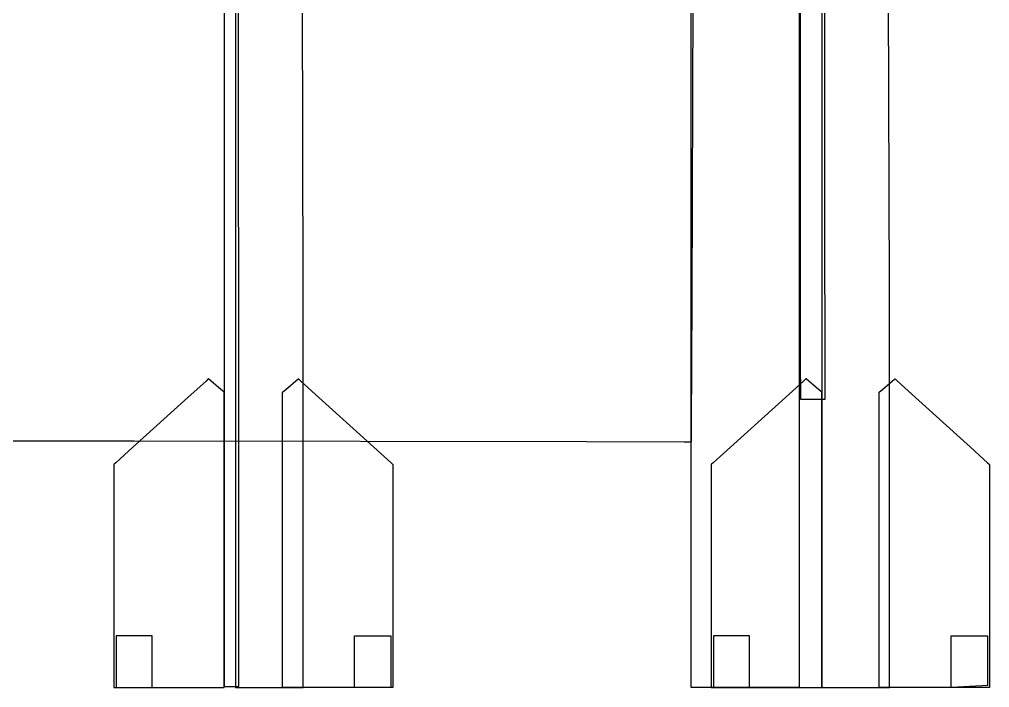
# Model space of a CAD drawing. Extents: x 0.4 to 20.4, y 0.5 to 29.7.
# Drawn here: x 17.376 to 20.364, y 7.255 to 9.314 of the extents above; entities that cross this region are included whole.
import ezdxf

# ---------------------------------------------------------------- set-up
doc = ezdxf.new("R2010")
doc.units = 0

msp = doc.modelspace()

# ---------------------------------------------------------------- linework, layer by layer
at = {"layer": 'Layer 1', "color": 7, "linetype": 'CONTINUOUS'}
for p, q in [((18.249917, 8.484078), (18.237762, 13.007052)), ((20.055476, 8.484078), (20.043321, 13.007052)), ((18.041586, 12.555608), (18.041586, 7.268563)), ((19.847145, 12.555608), (19.847145, 7.268563)), ((18.051464, 7.966544), (18.048531, 12.115838)), ((19.857023, 8.720792), (19.85409, 12.101948)), ((19.778199, 11.518846), (19.781041, 8.26297)), ((19.777696, 11.434338), (19.777696, 7.415961)), ((18.006862, 11.407491), (18.006862, 7.404969)), ((19.444358, 7.770712), (19.444358, 10.813189)), ((19.447516, 8.454235), (19.452338, 9.735705)), ((19.857466, 8.20997), (19.857023, 8.720792)), ((18.249917, 7.401217), (18.249917, 8.484078)), ((20.055476, 7.401217), (20.055476, 8.484078)), ((19.446032, 8.059607), (19.447516, 8.454235)), ((19.781041, 8.26297), (19.78114, 8.149269)), ((17.950707, 8.199284), (17.894971, 8.148856)), ((17.956548, 8.204568), (17.950707, 8.199284)), ((17.957931, 8.205819), (17.956548, 8.204568)), ((17.958212, 8.206074), (17.957931, 8.205819)), ((17.958239, 8.206098), (17.958212, 8.206074)), ((17.958245, 8.206104), (17.958239, 8.206098)), ((17.958247, 8.206105), (17.958245, 8.206104)), ((17.958248, 8.206106), (17.958247, 8.206106)), ((17.958247, 8.206106), (17.958247, 8.206105)), ((17.958248, 8.206106), (17.958248, 8.206106)), ((17.958248, 8.206106), (17.958248, 8.206106)), ((17.996315, 8.173477), (17.958248, 8.206106)), ((18.196684, 8.173477), (18.234752, 8.206106)), ((18.234752, 8.206106), (18.234752, 8.206106)), ((18.234752, 8.206106), (18.234752, 8.206106)), ((18.234752, 8.206106), (18.234752, 8.206106)), ((18.234752, 8.206106), (18.234752, 8.206105)), ((18.234752, 8.206105), (18.234754, 8.206104)), ((18.234754, 8.206104), (18.23476, 8.206098)), ((18.23476, 8.206098), (18.234787, 8.206074)), ((18.234787, 8.206074), (18.235068, 8.205819)), ((18.235068, 8.205819), (18.236452, 8.204568)), ((18.236452, 8.204568), (18.242292, 8.199284)), ((18.242292, 8.199284), (18.298028, 8.148856)), ((19.790991, 8.199284), (19.735255, 8.148856)), ((19.796831, 8.204568), (19.790991, 8.199284)), ((19.798214, 8.205819), (19.796831, 8.204568)), ((19.798496, 8.206074), (19.798214, 8.205819)), ((19.798522, 8.206098), (19.798496, 8.206074)), ((19.798529, 8.206104), (19.798522, 8.206098)), ((19.798531, 8.206105), (19.798529, 8.206104)), ((19.798531, 8.206106), (19.798531, 8.206106)), ((19.798531, 8.206106), (19.798531, 8.206106)), ((19.798531, 8.206106), (19.798531, 8.206106)), ((19.798531, 8.206106), (19.798531, 8.206105)), ((19.836599, 8.173477), (19.798531, 8.206106)), ((19.85751, 8.158424), (19.857466, 8.20997)), ((20.034227, 8.173477), (20.072295, 8.206106)), ((20.072295, 8.206106), (20.072295, 8.206106)), ((20.072295, 8.206106), (20.072295, 8.206106)), ((20.072295, 8.206106), (20.072295, 8.206106)), ((20.072295, 8.206106), (20.072295, 8.206105)), ((20.072295, 8.206105), (20.072297, 8.206104)), ((20.072297, 8.206104), (20.072304, 8.206098)), ((20.072304, 8.206098), (20.07233, 8.206074)), ((20.07233, 8.206074), (20.072612, 8.205819)), ((20.072612, 8.205819), (20.073995, 8.204568)), ((20.073995, 8.204568), (20.079835, 8.199284)), ((20.079835, 8.199284), (20.135568, 8.148856)), ((18.005605, 8.165514), (17.996315, 8.173477)), ((18.006578, 8.164679), (18.005605, 8.165514)), ((18.006809, 8.164482), (18.006578, 8.164679)), ((18.006856, 8.164442), (18.006809, 8.164482)), ((18.00686, 8.164438), (18.006856, 8.164442)), ((18.006861, 8.164437), (18.00686, 8.164438)), ((18.006862, 8.164437), (18.006861, 8.164437)), ((18.006862, 8.164429), (18.006862, 8.164437)), ((18.006862, 8.164437), (18.006862, 8.164437)), ((18.006862, 8.164437), (18.006862, 8.164437)), ((18.006862, 8.164437), (18.006862, 8.164437)), ((18.006862, 8.164437), (18.006862, 8.164437)), ((18.006862, 8.164437), (18.006862, 8.164437)), ((18.006862, 8.164261), (18.006862, 8.164429)), ((18.006862, 8.161416), (18.006862, 8.164261)), ((18.006862, 8.145899), (18.006862, 8.161416)), ((18.186137, 8.164429), (18.186137, 8.164437)), ((18.186137, 8.164437), (18.186137, 8.164437)), ((18.186137, 8.164437), (18.186137, 8.164437)), ((18.186137, 8.164437), (18.186137, 8.164437)), ((18.186137, 8.164437), (18.186137, 8.164437)), ((18.186137, 8.164437), (18.186137, 8.164437)), ((18.186137, 8.164437), (18.186138, 8.164437)), ((18.186137, 8.164261), (18.186137, 8.164429)), ((18.186137, 8.161416), (18.186137, 8.164261)), ((18.186137, 8.145899), (18.186137, 8.161416)), ((18.186138, 8.164437), (18.186139, 8.164438)), ((18.186139, 8.164438), (18.186143, 8.164442)), ((18.186143, 8.164442), (18.18619, 8.164482)), ((18.18619, 8.164482), (18.186421, 8.164679)), ((18.186421, 8.164679), (18.187394, 8.165514)), ((18.187394, 8.165514), (18.196684, 8.173477)), ((19.845888, 8.165514), (19.836599, 8.173477)), ((19.846862, 8.164679), (19.845888, 8.165514)), ((19.847092, 8.164482), (19.846862, 8.164679)), ((19.847139, 8.164442), (19.847092, 8.164482)), ((19.847144, 8.164438), (19.847139, 8.164442)), ((19.847145, 8.164437), (19.847144, 8.164438)), ((19.847145, 8.164429), (19.847145, 8.164437)), ((19.847145, 8.164437), (19.847145, 8.164437)), ((19.847145, 8.164437), (19.847145, 8.164437)), ((19.847145, 8.164437), (19.847145, 8.164437)), ((19.847145, 8.164437), (19.847145, 8.164437)), ((19.847145, 8.164437), (19.847145, 8.164437)), ((19.847145, 8.164437), (19.847145, 8.164437)), ((19.847145, 8.164261), (19.847145, 8.164429)), ((19.847145, 8.161416), (19.847145, 8.164261)), ((19.847145, 8.145899), (19.847145, 8.161416)), ((19.857521, 8.146319), (19.85751, 8.158424)), ((20.023681, 8.164437), (20.023682, 8.164438)), ((20.023681, 8.164429), (20.023681, 8.164437)), ((20.023681, 8.164437), (20.023681, 8.164437)), ((20.023681, 8.164437), (20.023681, 8.164437)), ((20.023681, 8.164437), (20.023681, 8.164437)), ((20.023681, 8.164437), (20.023681, 8.164437)), ((20.023681, 8.164437), (20.023681, 8.164437)), ((20.023681, 8.164437), (20.023681, 8.164437)), ((20.023681, 8.164261), (20.023681, 8.164429)), ((20.023681, 8.161416), (20.023681, 8.164261)), ((20.023681, 8.145899), (20.023681, 8.161416)), ((20.023682, 8.164438), (20.023687, 8.164442)), ((20.023687, 8.164442), (20.023733, 8.164482)), ((20.023733, 8.164482), (20.023964, 8.164679)), ((20.023964, 8.164679), (20.024937, 8.165514)), ((20.024937, 8.165514), (20.034227, 8.173477)), ((17.894971, 8.148856), (17.725813, 7.995809)), ((18.006862, 7.979682), (18.006862, 8.145899)), ((18.186137, 7.979682), (18.186137, 8.145899)), ((18.298028, 8.148856), (18.467186, 7.995809)), ((19.735255, 8.148856), (19.566097, 7.995809)), ((19.78114, 8.149269), (19.781145, 8.143587)), ((19.781145, 8.143587), (19.781145, 8.143556)), ((19.781145, 8.143556), (19.781145, 8.143555)), ((19.781145, 8.143555), (19.781145, 8.143555)), ((19.781145, 8.143555), (19.781145, 8.143555)), ((19.781145, 8.143555), (19.781145, 8.143555)), ((19.781145, 8.143555), (19.781145, 8.143555)), ((19.781145, 8.143555), (19.781145, 8.143555)), ((19.781145, 8.143555), (19.781146, 8.143555)), ((19.781146, 8.143555), (19.781147, 8.143555)), ((19.781147, 8.143555), (19.781151, 8.143555)), ((19.781151, 8.143555), (19.781198, 8.143555)), ((19.781198, 8.143555), (19.781432, 8.143555)), ((19.781432, 8.143555), (19.782426, 8.143555)), ((19.782426, 8.143555), (19.792282, 8.143555)), ((19.792282, 8.143555), (19.855215, 8.143555)), ((19.847145, 7.979682), (19.847145, 8.145899)), ((19.855215, 8.143555), (19.857248, 8.143555)), ((19.857248, 8.143555), (19.857523, 8.143555)), ((19.857523, 8.143862), (19.857521, 8.146319)), ((19.857523, 8.143631), (19.857523, 8.143862)), ((19.857523, 8.143573), (19.857523, 8.143631)), ((19.857523, 8.143559), (19.857523, 8.143573)), ((19.857523, 8.143556), (19.857523, 8.143559)), ((19.857523, 8.143555), (19.857523, 8.143556)), ((19.857523, 8.143555), (19.857523, 8.143555)), ((19.857523, 8.143555), (19.857523, 8.143555)), ((19.857523, 8.143555), (19.857523, 8.143555)), ((19.857523, 8.143555), (19.857523, 8.143555)), ((19.857523, 8.143555), (19.857523, 8.143555)), ((19.857523, 8.143555), (19.857523, 8.143555)), ((19.857523, 8.143555), (19.857523, 8.143555)), ((20.023681, 7.979682), (20.023681, 8.145899)), ((20.135568, 8.148856), (20.304717, 7.995809)), ((19.445887, 8.021276), (19.446032, 8.059607)), ((13.907307, 8.020357), (17.72941, 8.014859)), ((17.72941, 8.014859), (19.122979, 8.012854)), ((19.122979, 8.012854), (19.423304, 8.012422)), ((19.423304, 8.012422), (19.444171, 8.012392)), ((19.444171, 8.012392), (19.445673, 8.01239)), ((19.445673, 8.01239), (19.445811, 8.012389)), ((19.445811, 8.012389), (19.445844, 8.012389)), ((19.445844, 8.012389), (19.445852, 8.012389)), ((19.445852, 8.012389), (19.445854, 8.012389)), ((19.445854, 8.012441), (19.445855, 8.012621)), ((19.445854, 8.0124), (19.445854, 8.012441)), ((19.445854, 8.012391), (19.445854, 8.0124)), ((19.445854, 8.012389), (19.445854, 8.012391)), ((19.445855, 8.012621), (19.445858, 8.01336)), ((19.445858, 8.01336), (19.445887, 8.021276)), ((17.725813, 7.995809), (17.672522, 7.947593)), ((18.006862, 7.452079), (18.006862, 7.979682)), ((18.186137, 7.452079), (18.186137, 7.979682)), ((18.467186, 7.995809), (18.520478, 7.947593)), ((19.566097, 7.995809), (19.512805, 7.947593)), ((19.847145, 7.452079), (19.847145, 7.979682)), ((20.023681, 7.452079), (20.023681, 7.979682)), ((20.304717, 7.995809), (20.358005, 7.947593)), ((18.051907, 7.339672), (18.051464, 7.966544)), ((17.666581, 7.942218), (17.666578, 7.942216)), ((17.666578, 7.942216), (17.666578, 7.942216)), ((17.666578, 7.942216), (17.666578, 7.942216)), ((17.666578, 7.942216), (17.666578, 7.942216)), ((17.666578, 7.942216), (17.666578, 7.942216)), ((17.666578, 7.942216), (17.666578, 7.942215)), ((17.666578, 7.942215), (17.666578, 7.942211)), ((17.666578, 7.942211), (17.666578, 7.942196)), ((17.666578, 7.942196), (17.666578, 7.942133)), ((17.666578, 7.942133), (17.666578, 7.941469)), ((17.666578, 7.941469), (17.666578, 7.938209)), ((17.666578, 7.938209), (17.666578, 7.924443)), ((17.666578, 7.924443), (17.666578, 7.793067)), ((17.666635, 7.942267), (17.666581, 7.942218)), ((17.667547, 7.943092), (17.666635, 7.942267)), ((17.672522, 7.947593), (17.667547, 7.943092)), ((18.520478, 7.947593), (18.525452, 7.943092)), ((18.525452, 7.943092), (18.526364, 7.942267)), ((18.526364, 7.942267), (18.526418, 7.942218)), ((18.526418, 7.942218), (18.526421, 7.942216)), ((18.526421, 7.942216), (18.526421, 7.942216)), ((18.526421, 7.942216), (18.526421, 7.942216)), ((18.526421, 7.942216), (18.526421, 7.942216)), ((18.526421, 7.942216), (18.526421, 7.942216)), ((18.526421, 7.942216), (18.526421, 7.942215)), ((18.526421, 7.942215), (18.526421, 7.942211)), ((18.526421, 7.942211), (18.526421, 7.942196)), ((18.526421, 7.942196), (18.526421, 7.942133)), ((18.526421, 7.942133), (18.526421, 7.941469)), ((18.526421, 7.941469), (18.526421, 7.938209)), ((18.526421, 7.938209), (18.526421, 7.924443)), ((18.526421, 7.924443), (18.526421, 7.793067)), ((19.506864, 7.942218), (19.506862, 7.942216)), ((19.506862, 7.942216), (19.506862, 7.942216)), ((19.506862, 7.942216), (19.506862, 7.942216)), ((19.506862, 7.942216), (19.506862, 7.942216)), ((19.506862, 7.942216), (19.506862, 7.942216)), ((19.506862, 7.942216), (19.506862, 7.942215)), ((19.506862, 7.942215), (19.506862, 7.942211)), ((19.506862, 7.942211), (19.506862, 7.942196)), ((19.506862, 7.942196), (19.506862, 7.942133)), ((19.506862, 7.942133), (19.506862, 7.941469)), ((19.506862, 7.941469), (19.506862, 7.938209)), ((19.506862, 7.938209), (19.506862, 7.924443)), ((19.506862, 7.924443), (19.506862, 7.793067)), ((19.506918, 7.942267), (19.506864, 7.942218)), ((19.50783, 7.943092), (19.506918, 7.942267)), ((19.512805, 7.947593), (19.50783, 7.943092)), ((20.358005, 7.947593), (20.36298, 7.943092)), ((20.36298, 7.943092), (20.363892, 7.942267)), ((20.363892, 7.942267), (20.363946, 7.942218)), ((20.363946, 7.942218), (20.363948, 7.942216)), ((20.363948, 7.942216), (20.363948, 7.942216)), ((20.363948, 7.942216), (20.363948, 7.942216)), ((20.363948, 7.942216), (20.363948, 7.942216)), ((20.363948, 7.942216), (20.363948, 7.942216)), ((20.363948, 7.942216), (20.363948, 7.942215)), ((20.363948, 7.942215), (20.363948, 7.942211)), ((20.363948, 7.942211), (20.363948, 7.942196)), ((20.363948, 7.942196), (20.363948, 7.942133)), ((20.363948, 7.942133), (20.363948, 7.941469)), ((20.363948, 7.941469), (20.363948, 7.938209)), ((20.363948, 7.938209), (20.363948, 7.924443)), ((20.363948, 7.924443), (20.363948, 7.793067)), ((17.666578, 7.793067), (17.666578, 7.394343)), ((18.526421, 7.793067), (18.526421, 7.394343)), ((19.444358, 7.308624), (19.444358, 7.770712)), ((19.506862, 7.793067), (19.506862, 7.394343)), ((20.363948, 7.793067), (20.363948, 7.394343)), ((18.006862, 7.278239), (18.006862, 7.452079)), ((18.186137, 7.278239), (18.186137, 7.452079)), ((19.847145, 7.278239), (19.847145, 7.452079)), ((20.023681, 7.278239), (20.023681, 7.452079)), ((17.673524, 7.414437), (17.673523, 7.414437)), ((17.673523, 7.414437), (17.673523, 7.414437)), ((17.673523, 7.414437), (17.673523, 7.414437)), ((17.673523, 7.414437), (17.673523, 7.414437)), ((17.673523, 7.414437), (17.673523, 7.414437)), ((17.673523, 7.414437), (17.673523, 7.414437)), ((17.673523, 7.414437), (17.673523, 7.414436)), ((17.673523, 7.414436), (17.673523, 7.414436)), ((17.673523, 7.414436), (17.673523, 7.414434)), ((17.673523, 7.414434), (17.673523, 7.414424)), ((17.673523, 7.414424), (17.673523, 7.414325)), ((17.673523, 7.414325), (17.673523, 7.413837)), ((17.673523, 7.413837), (17.673523, 7.411758)), ((17.673523, 7.411758), (17.673523, 7.391148)), ((17.673684, 7.414437), (17.673524, 7.414437)), ((17.676881, 7.414437), (17.673684, 7.414437)), ((17.768439, 7.414437), (17.676881, 7.414437)), ((17.782778, 7.414437), (17.768439, 7.414437)), ((17.784224, 7.414437), (17.782778, 7.414437)), ((17.784564, 7.414437), (17.784224, 7.414437)), ((17.784633, 7.414437), (17.784564, 7.414437)), ((17.784639, 7.414437), (17.784633, 7.414437)), ((17.784641, 7.414437), (17.784639, 7.414437)), ((17.784641, 7.414435), (17.784641, 7.414437)), ((17.784641, 7.414437), (17.784641, 7.414437)), ((17.784641, 7.414437), (17.784641, 7.414437)), ((17.784641, 7.414437), (17.784641, 7.414437)), ((17.784641, 7.414437), (17.784641, 7.414437)), ((17.784641, 7.414437), (17.784641, 7.414437)), ((17.784641, 7.414437), (17.784641, 7.414437)), ((17.784641, 7.414437), (17.784641, 7.414437)), ((17.784641, 7.414206), (17.784641, 7.414435)), ((17.784641, 7.40961), (17.784641, 7.414206)), ((18.408358, 7.414435), (18.408358, 7.414437)), ((18.408358, 7.414437), (18.408358, 7.414437)), ((18.408358, 7.414437), (18.408358, 7.414437)), ((18.408358, 7.414437), (18.408358, 7.414437)), ((18.408358, 7.414437), (18.408358, 7.414437)), ((18.408358, 7.414437), (18.408358, 7.414437)), ((18.408358, 7.414437), (18.408358, 7.414437)), ((18.408358, 7.414437), (18.408358, 7.414437)), ((18.408358, 7.414437), (18.40836, 7.414437)), ((18.408358, 7.414206), (18.408358, 7.414435)), ((18.408358, 7.40961), (18.408358, 7.414206)), ((18.40836, 7.414437), (18.408366, 7.414437)), ((18.408366, 7.414437), (18.408435, 7.414437)), ((18.408435, 7.414437), (18.408775, 7.414437)), ((18.408775, 7.414437), (18.410221, 7.414437)), ((18.410221, 7.414437), (18.42456, 7.414437)), ((18.42456, 7.414437), (18.516118, 7.414437)), ((18.516118, 7.414437), (18.519315, 7.414437)), ((18.519315, 7.414437), (18.519475, 7.414437)), ((18.519475, 7.414437), (18.519476, 7.414437)), ((18.519476, 7.414437), (18.519476, 7.414437)), ((18.519476, 7.414437), (18.519476, 7.414437)), ((18.519476, 7.414437), (18.519476, 7.414437)), ((18.519476, 7.414437), (18.519476, 7.414437)), ((18.519476, 7.414437), (18.519476, 7.414437)), ((18.519476, 7.414437), (18.519476, 7.414436)), ((18.519476, 7.414436), (18.519476, 7.414436)), ((18.519476, 7.414436), (18.519476, 7.414434)), ((18.519476, 7.414434), (18.519476, 7.414424)), ((18.519476, 7.414424), (18.519476, 7.414325)), ((18.519476, 7.414325), (18.519476, 7.413837)), ((18.519476, 7.413837), (18.519476, 7.411758)), ((18.519476, 7.411758), (18.519476, 7.391148)), ((19.513808, 7.414437), (19.513807, 7.414437)), ((19.513807, 7.414437), (19.513807, 7.414437)), ((19.513807, 7.414437), (19.513807, 7.414437)), ((19.513807, 7.414437), (19.513807, 7.414437)), ((19.513807, 7.414437), (19.513807, 7.414437)), ((19.513807, 7.414437), (19.513807, 7.414437)), ((19.513807, 7.414437), (19.513807, 7.414436)), ((19.513807, 7.414436), (19.513807, 7.414436)), ((19.513807, 7.414436), (19.513807, 7.414434)), ((19.513807, 7.414434), (19.513807, 7.414424)), ((19.513807, 7.414424), (19.513807, 7.414325)), ((19.513807, 7.414325), (19.513807, 7.413837)), ((19.513807, 7.413837), (19.513807, 7.411758)), ((19.513807, 7.411758), (19.513807, 7.391148)), ((19.513967, 7.414437), (19.513808, 7.414437)), ((19.517164, 7.414437), (19.513967, 7.414437)), ((19.608709, 7.414437), (19.517164, 7.414437)), ((19.623046, 7.414437), (19.608709, 7.414437)), ((19.624492, 7.414437), (19.623046, 7.414437)), ((19.624832, 7.414437), (19.624492, 7.414437)), ((19.6249, 7.414437), (19.624832, 7.414437)), ((19.624907, 7.414437), (19.6249, 7.414437)), ((19.624909, 7.414437), (19.624907, 7.414437)), ((19.624909, 7.414435), (19.624909, 7.414437)), ((19.624909, 7.414437), (19.624909, 7.414437)), ((19.624909, 7.414437), (19.624909, 7.414437)), ((19.624909, 7.414437), (19.624909, 7.414437)), ((19.624909, 7.414437), (19.624909, 7.414437)), ((19.624909, 7.414437), (19.624909, 7.414437)), ((19.624909, 7.414437), (19.624909, 7.414437)), ((19.624909, 7.414437), (19.624909, 7.414437)), ((19.624909, 7.414206), (19.624909, 7.414435)), ((19.624909, 7.40961), (19.624909, 7.414206)), ((19.777696, 7.415961), (19.777696, 7.277291)), ((20.245901, 7.414435), (20.245901, 7.414437)), ((20.245901, 7.414437), (20.245901, 7.414437)), ((20.245901, 7.414437), (20.245901, 7.414437)), ((20.245901, 7.414437), (20.245901, 7.414437)), ((20.245901, 7.414437), (20.245901, 7.414437)), ((20.245901, 7.414437), (20.245901, 7.414437)), ((20.245901, 7.414437), (20.245901, 7.414437)), ((20.245901, 7.414437), (20.245902, 7.414437)), ((20.245901, 7.414206), (20.245901, 7.414435)), ((20.245901, 7.40961), (20.245901, 7.414206)), ((20.245902, 7.414437), (20.245903, 7.414437)), ((20.245903, 7.414437), (20.24591, 7.414437)), ((20.24591, 7.414437), (20.245979, 7.414437)), ((20.245979, 7.414437), (20.246318, 7.414437)), ((20.246318, 7.414437), (20.247765, 7.414437)), ((20.247765, 7.414437), (20.262101, 7.414437)), ((20.262101, 7.414437), (20.353646, 7.414437)), ((20.353646, 7.414437), (20.356843, 7.414437)), ((20.356843, 7.414437), (20.357003, 7.414437)), ((20.357003, 7.414437), (20.357003, 7.414437)), ((20.357003, 7.414437), (20.357004, 7.414437)), ((20.357004, 7.414437), (20.357004, 7.414437)), ((20.357004, 7.414437), (20.357004, 7.414437)), ((20.357004, 7.414437), (20.357004, 7.414437)), ((20.357004, 7.414437), (20.357004, 7.414437)), ((20.357004, 7.414437), (20.357004, 7.414436)), ((20.357004, 7.414436), (20.357004, 7.414436)), ((20.357004, 7.414436), (20.357004, 7.414434)), ((20.357004, 7.414434), (20.357004, 7.414425)), ((20.357004, 7.414425), (20.357004, 7.41433)), ((20.357004, 7.41433), (20.357004, 7.413863)), ((20.357004, 7.413863), (20.357004, 7.411874)), ((20.357004, 7.411874), (20.357004, 7.392161)), ((17.666578, 7.394343), (17.666578, 7.268729)), ((17.673523, 7.391148), (17.673523, 7.259547)), ((17.784641, 7.278008), (17.784641, 7.40961)), ((18.006862, 7.404969), (18.006862, 7.265194)), ((18.249917, 7.287748), (18.249917, 7.401217)), ((18.408358, 7.278008), (18.408358, 7.40961)), ((18.519476, 7.391148), (18.519476, 7.259547)), ((18.526421, 7.394343), (18.526421, 7.268729)), ((19.506862, 7.394343), (19.506862, 7.268729)), ((19.513807, 7.391148), (19.513807, 7.259547)), ((19.624909, 7.278008), (19.624909, 7.40961)), ((20.055476, 7.287748), (20.055476, 7.401217)), ((20.245901, 7.278008), (20.245901, 7.40961)), ((20.357004, 7.392161), (20.357004, 7.266282)), ((20.363948, 7.394343), (20.363948, 7.268729)), ((18.051951, 7.276416), (18.051907, 7.339672)), ((19.444358, 7.264874), (19.444358, 7.308624)), ((17.666578, 7.268729), (17.666578, 7.257003)), ((17.784641, 7.257399), (17.784641, 7.278008)), ((18.006862, 7.260022), (18.006862, 7.278239)), ((18.006862, 7.265194), (18.006862, 7.258208)), ((18.041586, 7.268563), (18.041586, 7.257464)), ((18.051962, 7.261561), (18.051951, 7.276416)), ((18.051964, 7.258546), (18.051962, 7.261561)), ((18.186137, 7.260022), (18.186137, 7.278239)), ((18.249917, 7.260875), (18.249917, 7.287748)), ((18.249917, 7.255403), (18.249917, 7.260875)), ((18.408358, 7.257399), (18.408358, 7.278008)), ((18.526421, 7.268729), (18.526421, 7.257003)), ((19.444358, 7.255852), (19.444358, 7.264874)), ((19.506862, 7.268729), (19.506862, 7.257003)), ((19.624909, 7.257399), (19.624909, 7.278008)), ((19.777696, 7.277291), (19.777696, 7.255115)), ((19.847145, 7.260022), (19.847145, 7.278239)), ((19.847145, 7.268563), (19.847145, 7.257464)), ((20.023681, 7.260022), (20.023681, 7.278239)), ((20.055476, 7.260875), (20.055476, 7.287748)), ((20.055476, 7.255403), (20.055476, 7.260875)), ((20.245901, 7.257399), (20.245901, 7.278008)), ((20.355139, 7.261548), (20.340802, 7.260652)), ((20.356586, 7.261639), (20.355139, 7.261548)), ((20.356926, 7.26166), (20.356586, 7.261639)), ((20.356995, 7.261664), (20.356926, 7.26166)), ((20.357001, 7.261665), (20.356995, 7.261664)), ((20.357003, 7.261665), (20.357001, 7.261665)), ((20.357004, 7.261665), (20.357003, 7.261665)), ((20.357003, 7.261665), (20.357003, 7.261665)), ((20.357003, 7.261665), (20.357003, 7.261665)), ((20.357003, 7.261665), (20.357003, 7.261665)), ((20.357004, 7.266282), (20.357004, 7.262214)), ((20.357004, 7.262214), (20.357004, 7.261665)), ((20.357004, 7.261665), (20.357004, 7.261665)), ((20.357004, 7.261665), (20.357004, 7.261665)), ((20.357004, 7.261665), (20.357004, 7.261665)), ((20.357004, 7.261665), (20.357004, 7.261665)), ((20.357004, 7.261665), (20.357004, 7.261665)), ((20.357004, 7.261665), (20.357004, 7.261665)), ((20.363948, 7.268729), (20.363948, 7.257003)), ((17.666578, 7.257003), (17.666578, 7.254853)), ((17.666578, 7.254853), (17.666578, 7.254726)), ((17.666578, 7.254726), (17.666578, 7.25472)), ((17.666578, 7.25472), (17.666578, 7.25472)), ((17.666578, 7.25472), (17.666578, 7.25472)), ((17.666578, 7.25472), (17.666578, 7.25472)), ((17.666578, 7.25472), (17.666578, 7.25472)), ((17.666578, 7.25472), (17.666579, 7.25472)), ((17.666579, 7.25472), (17.666581, 7.25472)), ((17.666581, 7.25472), (17.666588, 7.25472)), ((17.666588, 7.25472), (17.666619, 7.25472)), ((17.666619, 7.25472), (17.666948, 7.25472)), ((17.666948, 7.25472), (17.668562, 7.25472)), ((17.668562, 7.25472), (17.675375, 7.25472)), ((17.673523, 7.259547), (17.673523, 7.255295)), ((17.673523, 7.255295), (17.673523, 7.25472)), ((17.673523, 7.25472), (17.673523, 7.25472)), ((17.673523, 7.25472), (17.673523, 7.25472)), ((17.673523, 7.25472), (17.673523, 7.25472)), ((17.673523, 7.25472), (17.673523, 7.25472)), ((17.673523, 7.25472), (17.673523, 7.25472)), ((17.673523, 7.25472), (17.673523, 7.25472)), ((17.673523, 7.25472), (17.673523, 7.25472)), ((17.673523, 7.25472), (17.673523, 7.25472)), ((17.673523, 7.25472), (17.673523, 7.25472)), ((17.673523, 7.25472), (17.673524, 7.25472)), ((17.673524, 7.25472), (17.673525, 7.25472)), ((17.673525, 7.25472), (17.673532, 7.25472)), ((17.673532, 7.25472), (17.673601, 7.25472)), ((17.673601, 7.25472), (17.673941, 7.25472)), ((17.673941, 7.25472), (17.675388, 7.25472)), ((17.675375, 7.25472), (17.740401, 7.25472)), ((17.675388, 7.25472), (17.689727, 7.25472)), ((17.689727, 7.25472), (17.784641, 7.25472)), ((17.740401, 7.25472), (17.937754, 7.25472)), ((17.784641, 7.25532), (17.784641, 7.257399)), ((17.784641, 7.254831), (17.784641, 7.25532)), ((17.784641, 7.254732), (17.784641, 7.254831)), ((17.784641, 7.254723), (17.784641, 7.254732)), ((17.784641, 7.254721), (17.784641, 7.254723)), ((17.784641, 7.25472), (17.784641, 7.254721)), ((17.784641, 7.25472), (17.784641, 7.25472)), ((17.784641, 7.25472), (17.784641, 7.25472)), ((17.784641, 7.25472), (17.784641, 7.25472)), ((17.784641, 7.25472), (17.784641, 7.25472)), ((17.937754, 7.25472), (17.999928, 7.25472)), ((17.999928, 7.25472), (18.005732, 7.25472)), ((18.005732, 7.25472), (18.006796, 7.25472)), ((18.006796, 7.25472), (18.006859, 7.25472)), ((18.006859, 7.25472), (18.006862, 7.25472)), ((18.006862, 7.255708), (18.006862, 7.260022)), ((18.006862, 7.258208), (18.006862, 7.258171)), ((18.006862, 7.258171), (18.006862, 7.258169)), ((18.006862, 7.258169), (18.006862, 7.258169)), ((18.006862, 7.258169), (18.006862, 7.258169)), ((18.006862, 7.258169), (18.006862, 7.258169)), ((18.006862, 7.258169), (18.006862, 7.258169)), ((18.006862, 7.258169), (18.006862, 7.258169)), ((18.006862, 7.258169), (18.006862, 7.258169)), ((18.006862, 7.258169), (18.006863, 7.258169)), ((18.006862, 7.25483), (18.006862, 7.255708)), ((18.006862, 7.254747), (18.006862, 7.25483)), ((18.006862, 7.254727), (18.006862, 7.254747)), ((18.006862, 7.254722), (18.006862, 7.254727)), ((18.006862, 7.25472), (18.006862, 7.254722)), ((18.006862, 7.25472), (18.006862, 7.25472)), ((18.006862, 7.25472), (18.006862, 7.25472)), ((18.006862, 7.25472), (18.006862, 7.25472)), ((18.006862, 7.25472), (18.006862, 7.25472)), ((18.006863, 7.258169), (18.006865, 7.258169)), ((18.006865, 7.258169), (18.006893, 7.258169)), ((18.006893, 7.258169), (18.007031, 7.258169)), ((18.007031, 7.258169), (18.007618, 7.258169)), ((18.007618, 7.258169), (18.013438, 7.258169)), ((18.013438, 7.258169), (18.050601, 7.258169)), ((18.041586, 7.257464), (18.041586, 7.255099)), ((18.041586, 7.255099), (18.041586, 7.254729)), ((18.041586, 7.254729), (18.041586, 7.254721)), ((18.041586, 7.254721), (18.041586, 7.25472)), ((18.041586, 7.25472), (18.041586, 7.25472)), ((18.041586, 7.25472), (18.041586, 7.25472)), ((18.041586, 7.25472), (18.041586, 7.25472)), ((18.041586, 7.25472), (18.041586, 7.25472)), ((18.041586, 7.25472), (18.041586, 7.25472)), ((18.041586, 7.25472), (18.041587, 7.25472)), ((18.041587, 7.25472), (18.041588, 7.25472)), ((18.041588, 7.25472), (18.041592, 7.25472)), ((18.041592, 7.25472), (18.041611, 7.25472)), ((18.041611, 7.25472), (18.041813, 7.25472)), ((18.041813, 7.25472), (18.042802, 7.25472)), ((18.042802, 7.25472), (18.046975, 7.25472)), ((18.046975, 7.25472), (18.086789, 7.25472)), ((18.050601, 7.258169), (18.051802, 7.258169)), ((18.051802, 7.258169), (18.051964, 7.258169)), ((18.051964, 7.258262), (18.051964, 7.258546)), ((18.051964, 7.258192), (18.051964, 7.258262)), ((18.051964, 7.258174), (18.051964, 7.258192)), ((18.051964, 7.25817), (18.051964, 7.258174)), ((18.051964, 7.258169), (18.051964, 7.25817)), ((18.051964, 7.258169), (18.051964, 7.258169)), ((18.051964, 7.258169), (18.051964, 7.258169)), ((18.051964, 7.258169), (18.051964, 7.258169)), ((18.051964, 7.258169), (18.051964, 7.258169)), ((18.051964, 7.258169), (18.051964, 7.258169)), ((18.051964, 7.258169), (18.051964, 7.258169)), ((18.051964, 7.258169), (18.051964, 7.258169)), ((18.086789, 7.25472), (18.249917, 7.25472)), ((18.186137, 7.255708), (18.186137, 7.260022)), ((18.186137, 7.25483), (18.186137, 7.255708)), ((18.186137, 7.254747), (18.186137, 7.25483)), ((18.186137, 7.254727), (18.186137, 7.254747)), ((18.186137, 7.254722), (18.186137, 7.254727)), ((18.186137, 7.25472), (18.186137, 7.254722)), ((18.18614, 7.25472), (18.186137, 7.25472)), ((18.186137, 7.25472), (18.186137, 7.25472)), ((18.186137, 7.25472), (18.186137, 7.25472)), ((18.186137, 7.25472), (18.186137, 7.25472)), ((18.186137, 7.25472), (18.186137, 7.25472)), ((18.186203, 7.25472), (18.18614, 7.25472)), ((18.187267, 7.25472), (18.186203, 7.25472)), ((18.193071, 7.25472), (18.187267, 7.25472)), ((18.255245, 7.25472), (18.193071, 7.25472)), ((18.249917, 7.254888), (18.249917, 7.255403)), ((18.249917, 7.254761), (18.249917, 7.254888)), ((18.249917, 7.25473), (18.249917, 7.254761)), ((18.249917, 7.254722), (18.249917, 7.25473)), ((18.249917, 7.25472), (18.249917, 7.254722)), ((18.249917, 7.25472), (18.249917, 7.25472)), ((18.249917, 7.25472), (18.249917, 7.25472)), ((18.452598, 7.25472), (18.255245, 7.25472)), ((18.408358, 7.25532), (18.408358, 7.257399)), ((18.408358, 7.254831), (18.408358, 7.25532)), ((18.408358, 7.254732), (18.408358, 7.254831)), ((18.408358, 7.254723), (18.408358, 7.254732)), ((18.408358, 7.254721), (18.408358, 7.254723)), ((18.408358, 7.25472), (18.408358, 7.254721)), ((18.408358, 7.25472), (18.408358, 7.25472)), ((18.408358, 7.25472), (18.408358, 7.25472)), ((18.408358, 7.25472), (18.408358, 7.25472)), ((18.408358, 7.25472), (18.408358, 7.25472)), ((18.503272, 7.25472), (18.408358, 7.25472)), ((18.517624, 7.25472), (18.452598, 7.25472)), ((18.517612, 7.25472), (18.503272, 7.25472)), ((18.519059, 7.25472), (18.517612, 7.25472)), ((18.524438, 7.25472), (18.517624, 7.25472)), ((18.519398, 7.25472), (18.519059, 7.25472)), ((18.519467, 7.25472), (18.519398, 7.25472)), ((18.519474, 7.25472), (18.519467, 7.25472)), ((18.519475, 7.25472), (18.519474, 7.25472)), ((18.519476, 7.25472), (18.519475, 7.25472)), ((18.519476, 7.259547), (18.519476, 7.255295)), ((18.519476, 7.255295), (18.519476, 7.25472)), ((18.519476, 7.25472), (18.519476, 7.25472)), ((18.519476, 7.25472), (18.519476, 7.25472)), ((18.519476, 7.25472), (18.519476, 7.25472)), ((18.519476, 7.25472), (18.519476, 7.25472)), ((18.519476, 7.25472), (18.519476, 7.25472)), ((18.519476, 7.25472), (18.519476, 7.25472)), ((18.519476, 7.25472), (18.519476, 7.25472)), ((18.519476, 7.25472), (18.519476, 7.25472)), ((18.519476, 7.25472), (18.519476, 7.25472)), ((18.526051, 7.25472), (18.524438, 7.25472)), ((18.52638, 7.25472), (18.526051, 7.25472)), ((18.526411, 7.25472), (18.52638, 7.25472)), ((18.526418, 7.25472), (18.526411, 7.25472)), ((18.52642, 7.25472), (18.526418, 7.25472)), ((18.526421, 7.25472), (18.52642, 7.25472)), ((18.526421, 7.257003), (18.526421, 7.254853)), ((18.526421, 7.254853), (18.526421, 7.254726)), ((18.526421, 7.254726), (18.526421, 7.25472)), ((18.526421, 7.25472), (18.526421, 7.25472)), ((18.526421, 7.25472), (18.526421, 7.25472)), ((18.526421, 7.25472), (18.526421, 7.25472)), ((18.526421, 7.25472), (18.526421, 7.25472)), ((19.444358, 7.255), (19.444358, 7.255852)), ((19.444358, 7.254788), (19.444358, 7.255)), ((19.444358, 7.254736), (19.444358, 7.254788)), ((19.444358, 7.254724), (19.444358, 7.254736)), ((19.444358, 7.254721), (19.444358, 7.254724)), ((19.444358, 7.25472), (19.444358, 7.254721)), ((19.444358, 7.25472), (19.444358, 7.25472)), ((19.73096, 7.25472), (19.444358, 7.25472)), ((19.506862, 7.257003), (19.506862, 7.254853)), ((19.506862, 7.254853), (19.506862, 7.254726)), ((19.506862, 7.254726), (19.506862, 7.25472)), ((19.506862, 7.25472), (19.506862, 7.25472)), ((19.506862, 7.25472), (19.506862, 7.25472)), ((19.506862, 7.25472), (19.506862, 7.25472)), ((19.506862, 7.25472), (19.506862, 7.25472)), ((19.506862, 7.25472), (19.506862, 7.25472)), ((19.506862, 7.25472), (19.506864, 7.25472)), ((19.506864, 7.25472), (19.506872, 7.25472)), ((19.506872, 7.25472), (19.506903, 7.25472)), ((19.506903, 7.25472), (19.507231, 7.25472)), ((19.507231, 7.25472), (19.508845, 7.25472)), ((19.508845, 7.25472), (19.515659, 7.25472)), ((19.513807, 7.259547), (19.513807, 7.255295)), ((19.513807, 7.255295), (19.513807, 7.25472)), ((19.513807, 7.25472), (19.513807, 7.25472)), ((19.513807, 7.25472), (19.513807, 7.25472)), ((19.513807, 7.25472), (19.513807, 7.25472)), ((19.513807, 7.25472), (19.513807, 7.25472)), ((19.513807, 7.25472), (19.513807, 7.25472)), ((19.513807, 7.25472), (19.513807, 7.25472)), ((19.513807, 7.25472), (19.513807, 7.25472)), ((19.513807, 7.25472), (19.513807, 7.25472)), ((19.513807, 7.25472), (19.513807, 7.25472)), ((19.513807, 7.25472), (19.513807, 7.25472)), ((19.513807, 7.25472), (19.513809, 7.25472)), ((19.513809, 7.25472), (19.513815, 7.25472)), ((19.513815, 7.25472), (19.513884, 7.25472)), ((19.513884, 7.25472), (19.514224, 7.25472)), ((19.514224, 7.25472), (19.515671, 7.25472)), ((19.515659, 7.25472), (19.580685, 7.25472)), ((19.515671, 7.25472), (19.530008, 7.25472)), ((19.530008, 7.25472), (19.624909, 7.25472)), ((19.580685, 7.25472), (19.778037, 7.25472)), ((19.624909, 7.25532), (19.624909, 7.257399)), ((19.624909, 7.254831), (19.624909, 7.25532)), ((19.624909, 7.254732), (19.624909, 7.254831)), ((19.624909, 7.254723), (19.624909, 7.254732)), ((19.624909, 7.254721), (19.624909, 7.254723)), ((19.624909, 7.25472), (19.624909, 7.254721)), ((19.624909, 7.25472), (19.624909, 7.25472)), ((19.624909, 7.25472), (19.624909, 7.25472)), ((19.624909, 7.25472), (19.624909, 7.25472)), ((19.624909, 7.25472), (19.624909, 7.25472)), ((19.772813, 7.25472), (19.73096, 7.25472)), ((19.776776, 7.25472), (19.772813, 7.25472)), ((19.777594, 7.25472), (19.776776, 7.25472)), ((19.777671, 7.25472), (19.777594, 7.25472)), ((19.77769, 7.25472), (19.777671, 7.25472)), ((19.777695, 7.25472), (19.77769, 7.25472)), ((19.777696, 7.25472), (19.777695, 7.25472)), ((19.777696, 7.255115), (19.777696, 7.254731)), ((19.777696, 7.254731), (19.777696, 7.254722)), ((19.777696, 7.254722), (19.777696, 7.25472)), ((19.777696, 7.25472), (19.777696, 7.25472)), ((19.777696, 7.25472), (19.777696, 7.25472)), ((19.777696, 7.25472), (19.777696, 7.25472)), ((19.777696, 7.25472), (19.777696, 7.25472)), ((19.778037, 7.25472), (19.840211, 7.25472)), ((19.840211, 7.25472), (19.846015, 7.25472)), ((19.846015, 7.25472), (19.847079, 7.25472)), ((19.847079, 7.25472), (19.847142, 7.25472)), ((19.847142, 7.25472), (19.847145, 7.25472)), ((19.847145, 7.255708), (19.847145, 7.260022)), ((19.847145, 7.257464), (19.847145, 7.255099)), ((19.847145, 7.25483), (19.847145, 7.255708)), ((19.847145, 7.255099), (19.847145, 7.254729)), ((19.847145, 7.254747), (19.847145, 7.25483)), ((19.847145, 7.254727), (19.847145, 7.254747)), ((19.847145, 7.254729), (19.847145, 7.254721)), ((19.847145, 7.254722), (19.847145, 7.254727)), ((19.847145, 7.25472), (19.847145, 7.254722)), ((19.847145, 7.254721), (19.847145, 7.25472)), ((19.847145, 7.25472), (19.847145, 7.25472)), ((19.847145, 7.25472), (19.847145, 7.25472)), ((19.847145, 7.25472), (19.847145, 7.25472)), ((19.847145, 7.25472), (19.847145, 7.25472)), ((19.847145, 7.25472), (19.847145, 7.25472)), ((19.847145, 7.25472), (19.847146, 7.25472)), ((19.847145, 7.25472), (19.847145, 7.25472)), ((19.847145, 7.25472), (19.847145, 7.25472)), ((19.847145, 7.25472), (19.847145, 7.25472)), ((19.847145, 7.25472), (19.847145, 7.25472)), ((19.847146, 7.25472), (19.847147, 7.25472)), ((19.847147, 7.25472), (19.847152, 7.25472)), ((19.847152, 7.25472), (19.847171, 7.25472)), ((19.847171, 7.25472), (19.847372, 7.25472)), ((19.847372, 7.25472), (19.848361, 7.25472)), ((19.848361, 7.25472), (19.852534, 7.25472)), ((19.852534, 7.25472), (19.892348, 7.25472)), ((19.892348, 7.25472), (20.055476, 7.25472)), ((20.023681, 7.255708), (20.023681, 7.260022)), ((20.023681, 7.25483), (20.023681, 7.255708)), ((20.023681, 7.254747), (20.023681, 7.25483)), ((20.023681, 7.254727), (20.023681, 7.254747)), ((20.023681, 7.254722), (20.023681, 7.254727)), ((20.023681, 7.25472), (20.023681, 7.254722)), ((20.023683, 7.25472), (20.023681, 7.25472)), ((20.023681, 7.25472), (20.023681, 7.25472)), ((20.023681, 7.25472), (20.023681, 7.25472)), ((20.023681, 7.25472), (20.023681, 7.25472)), ((20.023681, 7.25472), (20.023681, 7.25472)), ((20.023746, 7.25472), (20.023683, 7.25472)), ((20.024811, 7.25472), (20.023746, 7.25472)), ((20.030614, 7.25472), (20.024811, 7.25472)), ((20.092786, 7.25472), (20.030614, 7.25472)), ((20.055476, 7.254888), (20.055476, 7.255403)), ((20.055476, 7.254761), (20.055476, 7.254888)), ((20.055476, 7.25473), (20.055476, 7.254761)), ((20.055476, 7.254722), (20.055476, 7.25473)), ((20.055476, 7.25472), (20.055476, 7.254722)), ((20.055476, 7.25472), (20.055476, 7.25472)), ((20.055476, 7.25472), (20.055476, 7.25472)), ((20.290129, 7.25472), (20.092786, 7.25472)), ((20.340802, 7.260652), (20.245901, 7.25472)), ((20.245901, 7.25532), (20.245901, 7.257399)), ((20.245901, 7.254831), (20.245901, 7.25532)), ((20.245901, 7.254732), (20.245901, 7.254831)), ((20.245901, 7.254723), (20.245901, 7.254732)), ((20.245901, 7.254721), (20.245901, 7.254723)), ((20.245901, 7.25472), (20.245901, 7.254721)), ((20.245901, 7.25472), (20.245901, 7.25472)), ((20.245901, 7.25472), (20.245901, 7.25472)), ((20.245901, 7.25472), (20.245901, 7.25472)), ((20.245901, 7.25472), (20.245901, 7.25472)), ((20.355152, 7.25472), (20.290129, 7.25472)), ((20.361965, 7.25472), (20.355152, 7.25472)), ((20.363579, 7.25472), (20.361965, 7.25472)), ((20.363907, 7.25472), (20.363579, 7.25472)), ((20.363938, 7.25472), (20.363907, 7.25472)), ((20.363946, 7.25472), (20.363938, 7.25472)), ((20.363948, 7.25472), (20.363946, 7.25472)), ((20.363948, 7.257003), (20.363948, 7.254853)), ((20.363948, 7.254853), (20.363948, 7.254726)), ((20.363948, 7.254726), (20.363948, 7.25472)), ((20.363948, 7.25472), (20.363948, 7.25472)), ((20.363948, 7.25472), (20.363948, 7.25472)), ((20.363948, 7.25472), (20.363948, 7.25472)), ((20.363948, 7.25472), (20.363948, 7.25472)), ((20.363948, 7.25472), (20.363948, 7.25472))]:
    msp.add_line(p, q, dxfattribs=at)

doc.saveas('drawing.dxf')
